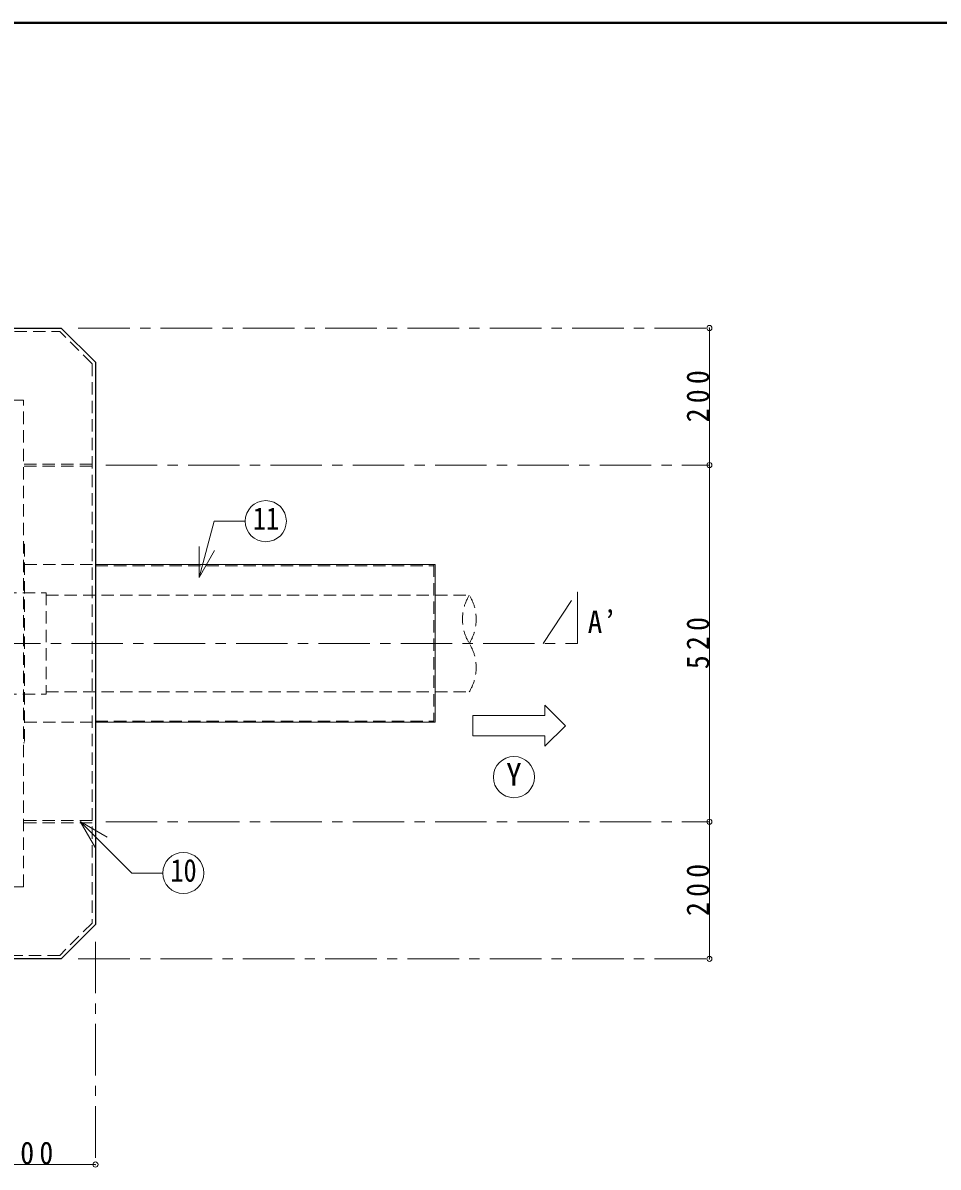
# Model space of a CAD drawing. Units: millimetres at full size, sheet at 1:15. Extents: x -3171 to 2904, y -2098 to 2117.
# Drawn here: x -587 to 747, y 448 to 2117 of the extents above; entities that cross this region are included whole.
import ezdxf
from ezdxf.enums import TextEntityAlignment as Align

# ---------------------------------------------------------------- set-up
doc = ezdxf.new("R2010")
doc.units = ezdxf.units.MM
doc.header["$LTSCALE"] = 15
doc.header["$PDMODE"] = 32
doc.header["$PDSIZE"] = 7.5
doc.linetypes.add('CHAIN1', pattern=[8, 5, -1, 1, -1])
doc.linetypes.add('DASHED1', pattern=[1.8, 1.2, -0.6])
doc.layers.add('0-6_補助線', color=4, linetype='Continuous', lineweight=9)
doc.styles.add('ＭＳ ゴシック', font='')
doc.styles.get('ＭＳ ゴシック').set_extended_font_data('MS Gothic')

msp = doc.modelspace()

# ---------------------------------------------------------------- linework, layer by layer
at = {"layer": '0-6_補助線', "color": 1, "lineweight": 40}
msp.add_line((2904.12, 2117.05), (-3170.88, 2117.05), dxfattribs=at)
at = {"layer": '0-6_補助線', "color": 5, "lineweight": 25}
for p, q in [((-1951.07, 1672.05), (-531.07, 1672.05)), ((-481.07, 1622.05), (-531.07, 1672.05)), ((-481.07, 1622.05), (-481.07, 802.05)), ((-481.07, 802.05), (-531.07, 752.05)), ((-531.07, 752.05), (-1951.07, 752.05))]:
    msp.add_line(p, q, dxfattribs=at)
at = {"layer": '0-6_補助線', "linetype": 'CHAIN1'}
for p, q in [((-506.07, 1672.05), (413.93, 1672.05)), ((-466.07, 1472.05), (413.93, 1472.05)), ((171.43, 1212.05), (221.43, 1287.05)), ((221.43, 1287.05), (221.43, 1212.05)), ((-466.07, 952.05), (413.93, 952.05)), ((-481.07, 777.05), (-481.07, 452.05)), ((-506.07, 752.05), (413.93, 752.05))]:
    msp.add_line(p, q, dxfattribs=at)
at = {"layer": '0-6_補助線'}
for p, q in [((413.93, 1672.05), (413.93, 1472.05)), ((413.93, 1472.05), (413.93, 952.05)), ((173.93, 1107.05), (173.93, 1122.05)), ((173.93, 1122.05), (203.93, 1092.05)), ((173.93, 1107.05), (68.93, 1107.05)), ((203.93, 1092.05), (173.93, 1062.05)), ((173.93, 1062.05), (173.93, 1077.05)), ((413.93, 952.05), (413.93, 752.05)), ((-681.07, 452.05), (-481.07, 452.05))]:
    msp.add_line(p, q, dxfattribs=at)
at = {"layer": '0-6_補助線', "linetype": 'DASHED1'}
for p, q in [((-1949, 1667.05), (-533.14, 1667.05)), ((-486.07, 1619.97), (-533.14, 1667.05)), ((-486.07, 1619.97), (-486.07, 804.12)), ((-1896.07, 1567.05), (-586.07, 1567.05)), ((-586.07, 857.05), (-586.07, 1567.05)), ((-486.07, 1473.65), (-586.07, 1473.65)), ((-486.07, 1470.45), (-586.07, 1470.45)), ((-586.07, 1357.05), (-584.47, 1357.05)), ((-584.47, 1357.05), (-584.47, 1067.05)), ((-584.47, 1327.05), (-481.07, 1327.05)), ((-481.07, 1325.45), (12.33, 1325.45)), ((12.33, 1327.05), (12.33, 1097.05)), ((-553.07, 1282.55), (63.93, 1282.55)), ((-641.07, 1138.05), (-553.07, 1138.05)), ((-553.07, 1141.55), (63.93, 1141.55)), ((-584.47, 1097.05), (-481.07, 1097.05)), ((-481.07, 1098.65), (12.33, 1098.65)), ((-586.07, 1067.05), (-584.47, 1067.05)), ((-486.07, 953.65), (-586.07, 953.65)), ((-486.07, 950.45), (-586.07, 950.45)), ((-586.07, 857.05), (-1896.07, 857.05)), ((-486.07, 804.12), (-533.14, 757.05)), ((-533.14, 757.05), (-1949, 757.05))]:
    msp.add_line(p, q, dxfattribs=at)
at = {"layer": '0-6_補助線', "color": 7, "lineweight": 18}
for p, q in [((-330.09, 1308.41), (-330.09, 1353.41)), ((-330.09, 1308.41), (-307.59, 1347.38)), ((-481.07, 1327.05), (13.93, 1327.05)), ((13.93, 1327.05), (13.93, 1097.05)), ((-481.07, 1097.05), (13.93, 1097.05)), ((-503.16, 952.18), (-464.18, 929.68)), ((-503.16, 952.18), (-480.66, 913.21))]:
    msp.add_line(p, q, dxfattribs=at)
for points in [[(-330.09, 1308.41), (-308.14, 1390.34), (-262.79, 1390.34)], [(-503.16, 952.18), (-428.18, 877.21), (-383.01, 877.21)]]:
    msp.add_lwpolyline(points, dxfattribs=at)
at = {"layer": '0-6_補助線', "linetype": 'CHAIN1'}
msp.add_lwpolyline([(-2676.07, 1287.05), (-2676.07, 1212.05), (221.43, 1212.05)], dxfattribs=at)
at = {"layer": '0-6_補助線', "linetype": 'DASHED1'}
msp.add_lwpolyline([(-641.07, 1286.05), (-553.07, 1286.05), (-553.07, 1138.05)], dxfattribs=at)
at = {"layer": '0-6_補助線'}
msp.add_lwpolyline([(68.93, 1107.05), (68.93, 1077.05), (173.93, 1077.05)], dxfattribs=at)
at = {"layer": '0-6_補助線', "color": 7, "lineweight": 18}
for centre in [(-232.79, 1390.34), (128.93, 1017.05), (-353.01, 877.21)]:
    msp.add_circle(centre, 30, dxfattribs=at)
at = {"layer": '0-6_補助線', "linetype": 'DASHED1'}
for centre, start, end in [((121.06, 1247.3), 148.324, 211.676), ((6.8, 1247.3), 328.324, 31.676), ((6.8, 1176.8), 328.324, 31.676)]:
    msp.add_arc(centre, 67.13, start, end, dxfattribs=at)
at = {"layer": '0-6_補助線'}
for p in [(413.93, 1672.05), (413.93, 1472.05), (413.93, 952.05), (413.93, 752.05), (-481.07, 452.05)]:
    msp.add_point(p, dxfattribs=at)

# ---------------------------------------------------------------- texts
at = {"layer": '0-6_補助線', "color": 7, "style": 'ＭＳ ゴシック', "width": 0.85}
for s, p in [('11', (-251.54, 1367.84)), ('10', (-371.76, 854.71))]:
    msp.add_text(s, height=32.99, dxfattribs=at).set_placement(p, align=Align.BOTTOM_LEFT)
at = {"layer": '0-6_補助線', "color": 7, "style": 'ＭＳ ゴシック'}
msp.add_text('Y', height=32.99, dxfattribs=at).set_placement((117.68, 994.55), align=Align.BOTTOM_LEFT)
at = {"layer": '0-6_補助線', "color": 7, "char_height": 32.99, "attachment_point": 7, "rotation": 90, "style": 'ＭＳ ゴシック'}
for s, insert in [('\\T1.38;\\W0.9;200', (413.93, 1534.55)), ('\\T1.38;\\W0.9;520', (413.93, 1174.55)), ('\\T1.38;\\W0.9;200', (413.93, 814.55))]:
    msp.add_mtext(s, dxfattribs=dict(at, insert=insert))
at = {"layer": '0-6_補助線', "color": 7, "char_height": 32.99, "attachment_point": 7, "style": 'ＭＳ ゴシック'}
for s, insert in [('\\T1.24;\\W0.95;A’', (236.43, 1227.05)), ('\\T1.38;\\W0.9;200', (-618.57, 452.05))]:
    msp.add_mtext(s, dxfattribs=dict(at, insert=insert))

doc.saveas('drawing.dxf')
